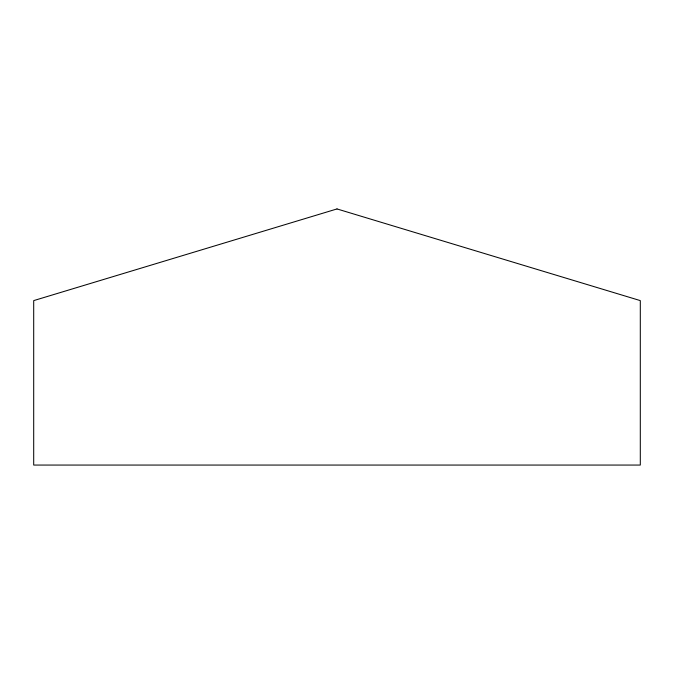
<?xml version="1.0" encoding="UTF-8"?>
<svg xmlns="http://www.w3.org/2000/svg" width="674" height="674" viewBox="0 0 674 674"><rect width="100%" height="100%" fill="white"/><g stroke="black" fill="none" stroke-linecap="round" stroke-linejoin="round"><path stroke-width="1.01" d="M337 208.94L33.7 300.604L33.7 465.06L640.3 465.06L640.3 300.604L337 208.94"/></g></svg>
